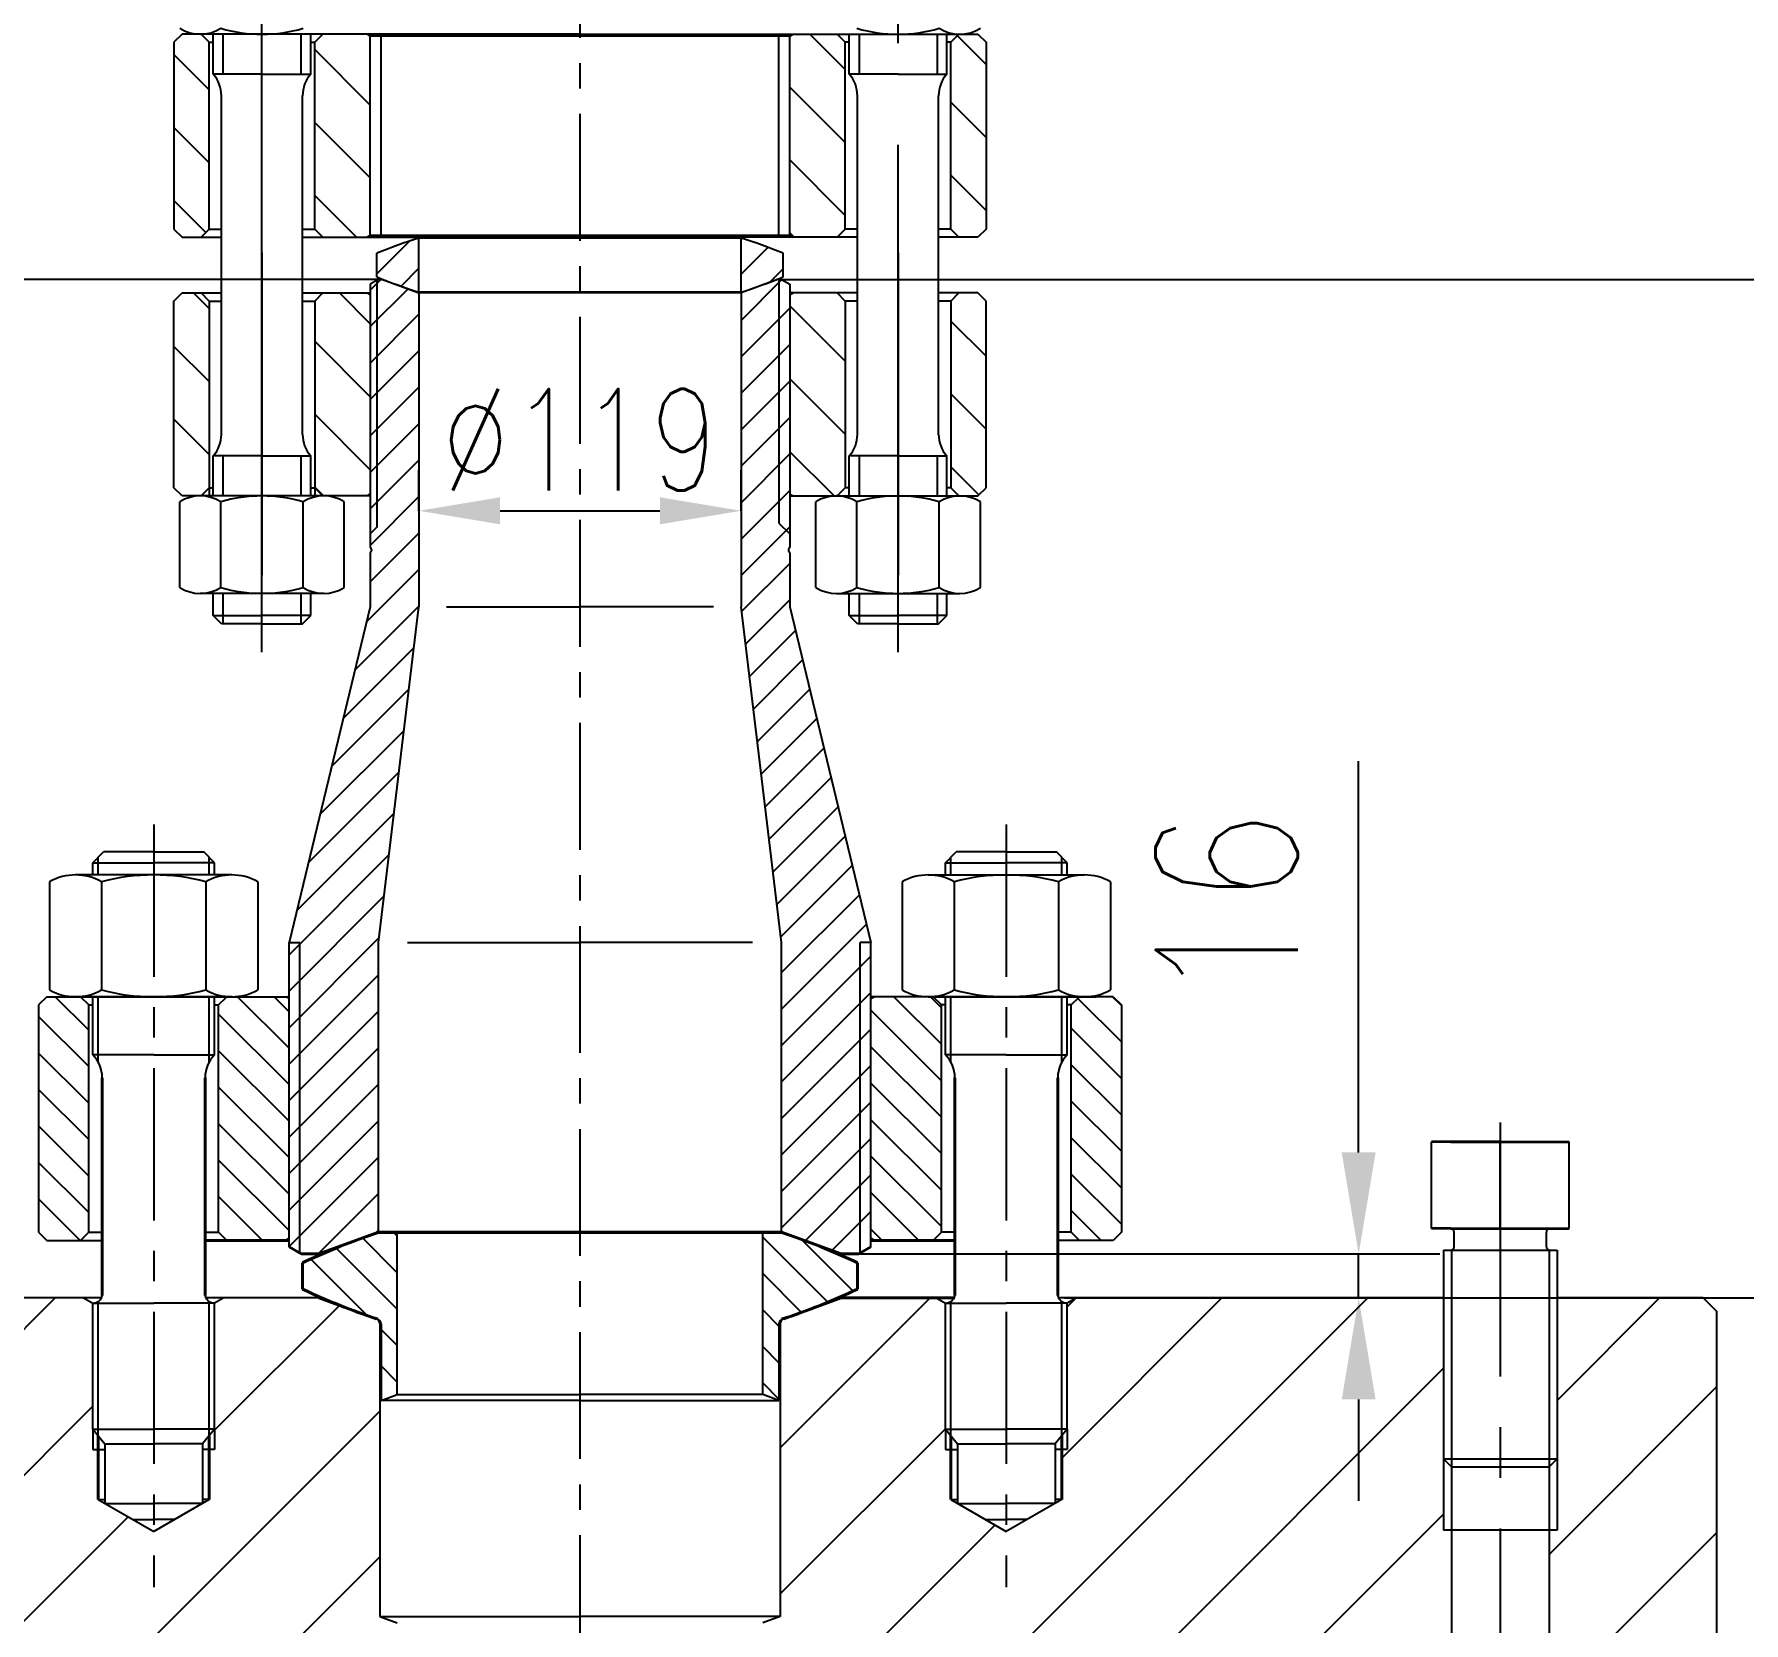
# Model space of a CAD drawing. Header units: inches. Extents: x -375 to 8535, y -150 to 12465.
# Drawn here: x 2639 to 3270, y 11094 to 11680 of the extents above; entities that cross this region are included whole.
import ezdxf

# ---------------------------------------------------------------- set-up
doc = ezdxf.new("R2010")
doc.units = ezdxf.units.IN
doc.header["$LTSCALE"] = 150
doc.linetypes.add('CENTER', pattern=[2, 1.25, -0.25, 0.25, -0.25])
doc.layers.add('01', color=7, linetype='Continuous', lineweight=40)
doc.layers.add('16', color=7, linetype='Continuous', lineweight=35)
for name, color, linetype in [('1', 7, 'Continuous'), ('1轮廓实线层', 7, 'Continuous'), ('2细线层', 4, 'Continuous'), ('3中心线层', 1, 'CENTER'), ('4', 1, 'CENTER'), ('5剖面线层', 2, 'Continuous'), ('7标注层', 4, 'Continuous')]:
    doc.layers.add(name, color=color, linetype=linetype)
doc.styles.add('TH_GBDIM', font='romans.shx', dxfattribs={"width": 0.8, "bigfont": 'gbcbig.shx'})
doc.dimstyles.new('TH_GBDIM', dxfattribs={"dimscale": 15, "dimtxt": 3.5, "dimasz": 2.5, "dimexe": 2, "dimexo": 0, "dimgap": 1.5, "dimtad": 1, "dimdec": 0, "dimdsep": 46, "dimtxsty": 'TH_GBDIM', "dimcen": 2.5, "dimclrd": 130, "dimclre": 130, "dimclrt": 3, "dimadec": 0, "dimazin": 0, "dimtfac": 0.714286, "dimtdec": 0, "dimtmove": 0, "dimatfit": 3, "dimfxl": 0, "dimtolj": 1, "dimtzin": 0, "dimlwd": -1, "dimlwe": -1, "dimarcsym": 0})
pattern_1 = [(135, (2e-13, 1216.096), (-13.470384, -13.470384), [])]

# ---------------------------------------------------------------- blocks, each defined once
blk = doc.blocks.new('*D44')
at = {"layer": '1轮廓实线层', "color": 130}
for p, q in [((2780.81, 11504.4), (2780.81, 11519.4)), ((2899.81, 11504.4), (2899.81, 11519.4)), ((2810.81, 11504.4), (2869.81, 11504.4))]:
    blk.add_line(p, q, dxfattribs=at)
for points in [[(2810.81, 11509.4), (2810.81, 11499.4), (2780.81, 11504.4)], [(2869.81, 11509.4), (2869.81, 11499.4), (2899.81, 11504.4)]]:
    blk.add_solid(points, dxfattribs=at)
at = {"layer": 'DEFPOINTS', "color": 0}
for p in [(2780.81, 11504.4), (2899.81, 11504.4), (2899.81, 11504.4)]:
    blk.add_point(p, dxfattribs=at)
at = {"layer": '1轮廓实线层', "color": 3, "insert": (2840.31, 11530.65), "char_height": 37.5, "attachment_point": 5, "style": 'TH_GBDIM'}
blk.add_mtext('\\A1;%%c119{}{}', dxfattribs=at)
blk = doc.blocks.new('*D60')
at = {"layer": '7标注层', "color": 130}
for p, q in [((2914.81, 11589.87), (3619.09, 11589.87)), ((3589.09, 11552.37), (3589.09, 11251.1)), ((3114.91, 11213.6), (3619.09, 11213.6))]:
    blk.add_line(p, q, dxfattribs=at)
for points in [[(3582.84, 11552.37), (3595.34, 11552.37), (3589.09, 11589.87)], [(3582.84, 11251.1), (3595.34, 11251.1), (3589.09, 11213.6)]]:
    blk.add_solid(points, dxfattribs=at)
at = {"layer": 'DEFPOINTS', "color": 0}
for p in [(2914.81, 11589.87), (3114.91, 11213.6), (3589.09, 11213.6)]:
    blk.add_point(p, dxfattribs=at)
at = {"layer": '7标注层', "color": 3, "insert": (3540.34, 11401.74), "char_height": 52.5, "attachment_point": 5, "rotation": 90, "style": 'TH_GBDIM'}
blk.add_mtext('\\A1;376{}{}', dxfattribs=at)
blk = doc.blocks.new('*D64')
at = {"layer": '7标注层', "color": 130}
for p, q in [((3255.31, 11213.6), (3634.08, 11213.6)), ((3589.08, 11138.6), (3589.08, 10932.2)), ((3255.31, 10857.2), (3634.08, 10857.2))]:
    blk.add_line(p, q, dxfattribs=at)
for points in [[(3576.58, 11138.6), (3601.58, 11138.6), (3589.08, 11213.6)], [(3576.58, 10932.2), (3601.58, 10932.2), (3589.08, 10857.2)]]:
    blk.add_solid(points, dxfattribs=at)
at = {"layer": 'DEFPOINTS', "color": 0}
for p in [(3255.31, 11213.6), (3255.31, 10857.2), (3589.08, 10857.2)]:
    blk.add_point(p, dxfattribs=at)
at = {"layer": '7标注层', "color": 3, "insert": (3529.08, 11045.98), "char_height": 75, "attachment_point": 5, "rotation": 90, "style": 'TH_GBDIM'}
blk.add_mtext('\\A1;356', dxfattribs=at)
blk = doc.blocks.new('*D78')
at = {"layer": '1轮廓实线层', "color": 130}
for p, q in [((3127.98, 11267.37), (3127.98, 11411.87)), ((2943.31, 11229.87), (3157.98, 11229.87)), ((3127.98, 11213.6), (3127.98, 11229.87)), ((3019.34, 11213.6), (3157.98, 11213.6)), ((3127.98, 11176.1), (3127.98, 11138.6))]:
    blk.add_line(p, q, dxfattribs=at)
for points in [[(3121.73, 11267.37), (3134.23, 11267.37), (3127.98, 11229.87)], [(3121.73, 11176.1), (3134.23, 11176.1), (3127.98, 11213.6)]]:
    blk.add_solid(points, dxfattribs=at)
at = {"layer": 'DEFPOINTS', "color": 0}
for p in [(2943.31, 11229.87), (3019.34, 11213.6), (3127.98, 11213.6)]:
    blk.add_point(p, dxfattribs=at)
at = {"layer": '1轮廓实线层', "color": 3, "insert": (3079.23, 11358.37), "char_height": 52.5, "attachment_point": 5, "rotation": 90, "style": 'TH_GBDIM'}
blk.add_mtext('\\A1;16{}{}', dxfattribs=at)
blk = doc.blocks.new('*D82')
at = {"layer": '7标注层', "color": 130}
for p, q in [((2766.67, 11589.87), (588.91, 11589.87)), ((633.91, 5347.94), (633.91, 11514.87)), ((776.18, 5272.94), (588.91, 5272.94))]:
    blk.add_line(p, q, dxfattribs=at)
for points in [[(621.41, 11514.87), (646.41, 11514.87), (633.91, 11589.87)], [(621.41, 5347.94), (646.41, 5347.94), (633.91, 5272.94)]]:
    blk.add_solid(points, dxfattribs=at)
at = {"layer": 'DEFPOINTS', "color": 0}
for p in [(633.91, 11589.87), (2766.67, 11589.87), (776.18, 5272.94)]:
    blk.add_point(p, dxfattribs=at)
at = {"layer": '7标注层', "color": 3, "insert": (573.91, 8429.59), "char_height": 75, "attachment_point": 5, "rotation": 90, "style": 'TH_GBDIM'}
blk.add_mtext('\\A1;~19590', dxfattribs=at)

msp = doc.modelspace()

# ---------------------------------------------------------------- hatches: boundary and pattern name
at = {"layer": '5剖面线层'}
h = msp.add_hatch(dxfattribs=at)
h.set_pattern_fill('ANSI31', color=256, scale=6, angle=90, style=0)
h.set_pattern_definition(pattern_1)
h.paths.add_polyline_path([(2690.31, 11608.45), (2693.31, 11605.45), (2700.31, 11605.45), (2703.31, 11608.45), (2703.31, 11677.45), (2700.31, 11680.45), (2700.02, 11680.45), (2693.31, 11680.45), (2690.31, 11677.45)])
h.paths.add_polyline_path([(2762.81, 11679.76), (2761.62, 11680.45), (2745.31, 11680.45), (2742.31, 11677.45), (2742.31, 11608.45), (2745.31, 11605.45), (2761.62, 11605.45), (2762.81, 11606.14)])
h.paths.add_polyline_path([(2938.31, 11677.45), (2935.31, 11680.45), (2935.02, 11680.45), (2919.01, 11680.45), (2917.81, 11679.76), (2917.81, 11606.14), (2919.01, 11605.45), (2935.31, 11605.45), (2938.31, 11608.45)])
h.paths.add_polyline_path([(2977.31, 11608.45), (2980.31, 11605.45), (2987.31, 11605.45), (2990.31, 11608.45), (2990.31, 11677.45), (2987.31, 11680.45), (2980.31, 11680.45), (2977.31, 11677.45)])
h = msp.add_hatch(dxfattribs=at)
h.set_pattern_fill('ANSI31', color=256, scale=3, angle=180, style=0)
h.set_pattern_definition([(225, (5080.653, 15698.886), (6.735192, -6.735192), [])])
h.paths.add_polyline_path([(2915.31, 11590.76), (2915.31, 11599.56, 0.020819), (2899.81, 11605.16), (2899.81, 11585.16, 0.010921), (2908, 11587.94), (2908.06, 11587.96, 0.009815)])
h.paths.add_polyline_path([(2765.31, 11599.56), (2765.31, 11590.76, 0.009815), (2772.56, 11587.96), (2772.62, 11587.94, 0.010921), (2780.81, 11585.16), (2780.81, 11605.16, 0.020819)])
h = msp.add_hatch(dxfattribs=at)
h.set_pattern_fill('ANSI31', color=256, scale=6, angle=90, style=0)
h.set_pattern_definition(pattern_1)
h.paths.add_polyline_path([(2990.31, 11581.87), (2987.31, 11584.87), (2980.31, 11584.87), (2977.31, 11581.87), (2977.31, 11512.87), (2980.31, 11509.87), (2980.61, 11509.87), (2987.31, 11509.87), (2990.31, 11512.87)])
h.paths.add_polyline_path([(2917.81, 11510.56), (2919.01, 11509.87), (2935.31, 11509.87), (2938.31, 11512.87), (2938.31, 11581.87), (2935.31, 11584.87), (2919.01, 11584.87), (2917.81, 11584.18)])
h.paths.add_polyline_path([(2742.31, 11512.87), (2745.31, 11509.87), (2745.61, 11509.87), (2761.62, 11509.87), (2762.81, 11510.56), (2762.81, 11584.18), (2761.62, 11584.87), (2745.31, 11584.87), (2742.31, 11581.87)])
h.paths.add_polyline_path([(2690.31, 11512.87), (2693.31, 11509.87), (2700.31, 11509.87), (2703.31, 11512.87), (2703.31, 11581.87), (2700.31, 11584.87), (2693.31, 11584.87), (2690.31, 11581.87)])
h = msp.add_hatch(dxfattribs=at)
h.set_pattern_fill('ANSI31', color=256, scale=3, style=0)
h.paths.add_polyline_path([(2732.81, 11344.87), (2736.81, 11344.87), (2736.81, 11230.16), (2737.31, 11229.87), (2743.81, 11229.87), (2758.14, 11235.09, -0.000188), (2758.31, 11235.15), (2765.81, 11237.88), (2765.81, 11344.8), (2780.81, 11468.87), (2780.81, 11584.96), (2772.62, 11587.94, -0.000081), (2772.56, 11587.96), (2767.31, 11589.87), (2765.81, 11589.87), (2765.31, 11589.58), (2765.31, 11498.37), (2762.81, 11495.87), (2762.81, 11490.87, -0.536675), (2762.81, 11488.87), (2762.81, 11468.87)])
h.paths.add_polyline_path([(2765.31, 11589.58), (2762.81, 11588.14), (2762.81, 11495.87), (2765.31, 11498.37)], flags=17)
h.paths.add_polyline_path([(2899.81, 11468.87), (2914.81, 11344.8), (2914.81, 11237.88), (2922.31, 11235.15, -0.000188), (2922.48, 11235.09), (2936.81, 11229.87), (2943.31, 11229.87), (2943.81, 11230.16), (2943.81, 11344.87), (2947.81, 11344.87), (2917.81, 11468.87), (2917.81, 11488.87, -0.536675), (2917.81, 11490.87), (2917.81, 11495.87), (2913.81, 11499.87), (2913.81, 11589.87), (2913.31, 11589.87), (2908.06, 11587.96, -0.000081), (2908, 11587.94), (2899.81, 11584.96)])
h.paths.add_polyline_path([(2913.81, 11499.87), (2917.81, 11495.87), (2917.81, 11588.14), (2914.81, 11589.87), (2913.81, 11589.87)], flags=17)
h.paths.add_polyline_path([(2947.81, 11344.87), (2943.81, 11344.87), (2943.81, 11230.16), (2947.81, 11232.47)])
h.paths.add_polyline_path([(2732.81, 11232.47), (2736.81, 11230.16), (2736.81, 11344.87), (2732.81, 11344.87)])
h = msp.add_hatch(dxfattribs=at)
h.set_pattern_fill('ANSI31', color=256, scale=3, angle=90, style=0)
h.set_pattern_definition([(135, (-1610.239, 11284.501), (-6.735192, -6.735192), [])])
h.paths.add_polyline_path([(2973.81, 11321.87), (2970.81, 11324.87), (2949.01, 11324.87), (2947.81, 11324.18), (2947.81, 11235.56), (2949.01, 11234.87), (2970.81, 11234.87), (2973.81, 11237.87)])
h.paths.add_polyline_path([(3021.81, 11237.87), (3024.81, 11234.87), (3037.31, 11234.87), (3040.31, 11237.87), (3040.31, 11321.87), (3037.31, 11324.87), (3024.81, 11324.87), (3021.81, 11321.87)])
h.paths.add_polyline_path([(2706.81, 11237.87), (2709.81, 11234.87), (2731.62, 11234.87), (2732.81, 11235.56), (2732.81, 11324.18), (2731.62, 11324.87), (2709.81, 11324.87), (2706.81, 11321.87)])
h.paths.add_polyline_path([(2658.81, 11321.87), (2655.81, 11324.87), (2649.56, 11324.87), (2643.31, 11324.87), (2640.31, 11321.87), (2640.31, 11237.87), (2643.31, 11234.87), (2655.81, 11234.87), (2658.81, 11237.87)])
h = msp.add_hatch(dxfattribs=at)
h.set_pattern_fill('ANSI31', color=256, scale=3, angle=90, style=0)
h.paths.add_polyline_path([(2772.81, 11237.74), (2765.81, 11237.74, 0.008265), (2758.31, 11235.15), (2758.14, 11235.09, 0.02296), (2737.81, 11226.6), (2737.81, 11216.87, 0.02296), (2758.14, 11208.39), (2758.31, 11208.32, 0.007853), (2765.44, 11205.86, -0.324057), (2766.81, 11203.96), (2766.81, 11175.74), (2772.81, 11177.92)])
h.paths.add_polyline_path([(2907.81, 11177.92), (2913.81, 11175.74), (2913.81, 11203.96, -0.324057), (2915.19, 11205.86, 0.007853), (2922.31, 11208.32), (2922.48, 11208.39, 0.02296), (2942.81, 11216.87), (2942.81, 11226.6, 0.02296), (2922.48, 11235.09), (2922.31, 11235.15, 0.008265), (2914.81, 11237.74), (2907.81, 11237.74)])
h = msp.add_hatch(dxfattribs=at)
h.set_pattern_fill('ANSI31', color=256, scale=12, style=0)
h.paths.add_polyline_path([(3260.31, 11208.6), (3255.31, 11213.6), (3201.31, 11213.6), (3201.31, 11154.23), (3201.31, 11127.77), (3198.31, 11127.77), (3198.31, 10857.2), (3255.31, 10857.2), (3260.31, 10862.2)])
h.paths.add_polyline_path([(3162.31, 11127.77), (3159.31, 11127.77), (3159.31, 11154.23), (3159.31, 11213.6), (3023.75, 11213.6), (3020.31, 11211.62), (3020.31, 11165.08), (3020.31, 11157.6), (3018.31, 11157.6), (3018.31, 11139.16), (2997.81, 11127.33), (2977.31, 11139.16), (2977.31, 11157.6), (2975.31, 11157.6), (2975.31, 11165.08), (2975.31, 11211.62), (2971.88, 11213.6), (2936.81, 11213.6), (2922.48, 11208.39, -0.000188), (2922.31, 11208.32), (2915.63, 11205.89, 0.315299), (2914.31, 11204.01), (2914.31, 11095.97), (2907.81, 11093.6), (2907.81, 11036.1), (2915.31, 11028.6), (2915.31, 10803.6), (2925.31, 10793.6), (3008.81, 10793.6), (3008.81, 10901.1, -0.414214), (3013.81, 10906.1), (3036.09, 10906.1, -0.414214), (3041.09, 10901.1), (3041.09, 10898.91, 0.131652), (3041.49, 10897.41), (3058.07, 10868.7, 0.267949), (3060.67, 10867.2), (3062.74, 10867.2), (3065.63, 10867.2), (3067.13, 10864.6), (3070.54, 10858.7, 0.267949), (3073.13, 10857.2), (3162.31, 10857.2)])
h.paths.add_polyline_path([(2765.31, 11028.6), (2772.81, 11036.1), (2772.81, 11093.6), (2766.31, 11095.97), (2766.31, 11204.01, 0.348493), (2764.77, 11205.96, -0.005049), (2764.81, 11205.96), (2758.31, 11208.32, -0.000188), (2758.14, 11208.39), (2743.81, 11213.6), (2708.75, 11213.6), (2705.31, 11211.62), (2705.31, 11165.08), (2705.31, 11157.6), (2703.31, 11157.6), (2703.31, 11139.16), (2682.81, 11127.33), (2662.31, 11139.16), (2662.31, 11157.6), (2660.31, 11157.6), (2660.31, 11165.08), (2660.31, 11211.62), (2656.88, 11213.6), (2484.3, 11213.6, 0.046615), (2485.81, 11211.97), (2485.81, 11141.97), (2485.81, 11137.6), (2483.65, 11137.6), (2483.65, 11117.6), (2457.81, 11102.69), (2431.98, 11117.6), (2431.98, 11137.6), (2429.81, 11137.6), (2429.81, 11141.97), (2429.81, 11211.97, 0.046615), (2431.33, 11213.6), (2410.31, 11213.6), (2380.31, 11202.68), (2380.31, 10803.6), (2390.31, 10793.6), (2755.31, 10793.6), (2765.31, 10803.6)])
h.paths.add_polyline_path([(2492.4, 10936.48), (2492.4, 11070.73), (2571.15, 11070.73), (2571.15, 10936.48)], flags=24)

# ---------------------------------------------------------------- linework, layer by layer
for p, q in [((2693.31, 11680.45), (2690.31, 11677.45)), ((2693.31, 11680.45), (2690.31, 11677.45)), ((2840.31, 11680.45), (2693.31, 11680.45)), ((2762.81, 11680.45), (2693.31, 11680.45)), ((2703.31, 11677.45), (2700.31, 11680.45)), ((2703.31, 11677.45), (2700.31, 11680.45)), ((2704.81, 11665.66), (2704.81, 11680.45)), ((2740.81, 11665.66), (2740.81, 11680.45)), ((2742.31, 11677.45), (2745.31, 11680.45)), ((2742.31, 11677.45), (2745.31, 11680.45)), ((2762.81, 11679.76), (2761.62, 11680.45)), ((2762.81, 11679.76), (2761.62, 11680.45)), ((2762.81, 11606.14), (2762.81, 11679.76)), ((2766.81, 11608.45), (2766.81, 11679.76)), ((2840.31, 11680.45), (2987.31, 11680.45)), ((2913.81, 11608.45), (2913.81, 11679.76)), ((2917.81, 11679.76), (2919.01, 11680.45)), ((2917.81, 11606.14), (2917.81, 11679.76)), ((2938.31, 11677.45), (2935.31, 11680.45)), ((2939.81, 11665.66), (2939.81, 11680.45)), ((2975.81, 11665.66), (2975.81, 11680.45)), ((2977.31, 11677.45), (2980.31, 11680.45)), ((2987.31, 11680.45), (2990.31, 11677.45)), ((2690.31, 11677.45), (2690.31, 11608.45)), ((2690.31, 11677.45), (2690.31, 11608.45)), ((2703.31, 11608.45), (2703.31, 11677.45)), ((2703.31, 11677.45), (2704.81, 11677.45)), ((2703.31, 11608.45), (2703.31, 11677.45)), ((2703.31, 11677.45), (2704.81, 11677.45)), ((2740.81, 11677.45), (2742.31, 11677.45)), ((2740.81, 11677.45), (2742.31, 11677.45)), ((2742.31, 11608.45), (2742.31, 11677.45)), ((2742.31, 11608.45), (2742.31, 11677.45)), ((2938.31, 11608.45), (2938.31, 11677.45)), ((2939.81, 11677.45), (2938.31, 11677.45)), ((2977.31, 11677.45), (2975.81, 11677.45)), ((2977.31, 11608.45), (2977.31, 11677.45)), ((2990.31, 11677.45), (2990.31, 11608.45)), ((2722.81, 11665.66), (2704.81, 11665.66)), ((2722.81, 11665.66), (2740.81, 11665.66)), ((2957.81, 11665.66), (2939.81, 11665.66)), ((2957.81, 11665.66), (2975.81, 11665.66)), ((2707.81, 11532.6), (2707.81, 11657.72)), ((2737.81, 11532.6), (2737.81, 11657.72)), ((2942.81, 11532.6), (2942.81, 11657.72)), ((2972.81, 11532.6), (2972.81, 11657.72)), ((2690.31, 11608.45), (2693.31, 11605.45)), ((2690.31, 11608.45), (2693.31, 11605.45)), ((2693.31, 11605.45), (2707.81, 11605.45)), ((2693.31, 11605.45), (2707.81, 11605.45)), ((2703.31, 11608.45), (2700.31, 11605.45)), ((2703.31, 11608.45), (2700.31, 11605.45)), ((2703.31, 11608.45), (2707.81, 11608.45)), ((2703.31, 11608.45), (2707.81, 11608.45)), ((2737.81, 11608.45), (2742.31, 11608.45)), ((2737.81, 11608.45), (2742.31, 11608.45)), ((2737.81, 11605.45), (2840.31, 11605.45)), ((2737.81, 11605.45), (2762.81, 11605.45)), ((2742.31, 11608.45), (2745.31, 11605.45)), ((2742.31, 11608.45), (2745.31, 11605.45)), ((2762.81, 11606.14), (2761.62, 11605.45)), ((2762.81, 11606.14), (2761.62, 11605.45)), ((2899.81, 11605.16), (2780.81, 11605.16)), ((2780.81, 11585.16), (2780.81, 11605.16)), ((2942.81, 11605.45), (2840.31, 11605.45)), ((2899.81, 11585.16), (2899.81, 11605.16)), ((2917.81, 11606.14), (2919.01, 11605.45)), ((2938.31, 11608.45), (2935.31, 11605.45)), ((2942.81, 11608.45), (2938.31, 11608.45)), ((2977.31, 11608.45), (2972.81, 11608.45)), ((2987.31, 11605.45), (2972.81, 11605.45)), ((2977.31, 11608.45), (2980.31, 11605.45)), ((2990.31, 11608.45), (2987.31, 11605.45)), ((2765.31, 11590.76), (2765.31, 11599.56)), ((2915.31, 11590.76), (2915.31, 11599.56)), ((2690.31, 11581.87), (2693.31, 11584.87)), ((2690.31, 11581.87), (2693.31, 11584.87)), ((2693.31, 11584.87), (2707.81, 11584.87)), ((2693.31, 11584.87), (2707.81, 11584.87)), ((2703.31, 11581.87), (2700.31, 11584.87)), ((2703.31, 11581.87), (2700.31, 11584.87)), ((2737.81, 11584.87), (2762.81, 11584.87)), ((2737.81, 11584.87), (2762.81, 11584.87)), ((2742.31, 11581.87), (2745.31, 11584.87)), ((2742.31, 11581.87), (2745.31, 11584.87)), ((2762.81, 11584.18), (2761.62, 11584.87)), ((2762.81, 11584.18), (2761.62, 11584.87)), ((2765.81, 11589.87), (2762.81, 11588.14)), ((2762.81, 11588.14), (2762.81, 11490.87)), ((2765.81, 11589.87), (2767.53, 11589.87)), ((2767.31, 11589.87), (2780.81, 11584.96)), ((2780.81, 11585.16), (2899.81, 11585.16)), ((2899.81, 11585.16), (2780.81, 11585.16)), ((2780.81, 11584.96), (2780.81, 11468.87)), ((2899.81, 11584.96), (2780.81, 11584.96)), ((2913.31, 11589.87), (2899.81, 11584.96)), ((2899.81, 11584.96), (2899.81, 11468.87)), ((2914.81, 11589.87), (2913.1, 11589.87)), ((2914.81, 11589.87), (2917.81, 11588.14)), ((2917.81, 11588.14), (2917.81, 11490.87)), ((2917.81, 11584.18), (2919.01, 11584.87)), ((2942.81, 11584.87), (2917.81, 11584.87)), ((2938.31, 11581.87), (2935.31, 11584.87)), ((2987.31, 11584.87), (2972.81, 11584.87)), ((2977.31, 11581.87), (2980.31, 11584.87)), ((2990.31, 11581.87), (2987.31, 11584.87)), ((2690.31, 11512.87), (2690.31, 11581.87)), ((2690.31, 11512.87), (2690.31, 11581.87)), ((2703.31, 11581.87), (2703.31, 11509.87)), ((2703.31, 11581.87), (2707.81, 11581.87)), ((2703.31, 11581.87), (2703.31, 11509.87)), ((2703.31, 11581.87), (2707.81, 11581.87)), ((2737.81, 11581.87), (2742.31, 11581.87)), ((2737.81, 11581.87), (2742.31, 11581.87)), ((2742.31, 11581.87), (2742.31, 11509.87)), ((2742.31, 11581.87), (2742.31, 11509.87)), ((2913.81, 11581.87), (2913.81, 11509.87)), ((2938.31, 11581.87), (2938.31, 11512.87)), ((2942.81, 11581.87), (2938.31, 11581.87)), ((2977.31, 11581.87), (2972.81, 11581.87)), ((2977.31, 11581.87), (2977.31, 11512.87)), ((2990.31, 11512.87), (2990.31, 11581.87)), ((2722.81, 11524.66), (2704.81, 11524.66)), ((2704.81, 11509.87), (2704.81, 11524.66)), ((2722.81, 11524.66), (2740.81, 11524.66)), ((2740.81, 11509.87), (2740.81, 11524.66)), ((2957.81, 11524.66), (2939.81, 11524.66)), ((2939.81, 11509.87), (2939.81, 11524.66)), ((2957.81, 11524.66), (2975.81, 11524.66)), ((2975.81, 11509.87), (2975.81, 11524.66)), ((2693.31, 11509.87), (2690.31, 11512.87)), ((2693.31, 11509.87), (2690.31, 11512.87)), ((2762.81, 11509.87), (2693.31, 11509.87)), ((2762.81, 11509.87), (2693.31, 11509.87)), ((2703.31, 11512.87), (2700.31, 11509.87)), ((2703.31, 11512.87), (2700.31, 11509.87)), ((2703.31, 11512.87), (2704.81, 11512.87)), ((2703.31, 11512.87), (2704.81, 11512.87)), ((2740.81, 11512.87), (2742.31, 11512.87)), ((2740.81, 11512.87), (2742.31, 11512.87)), ((2742.31, 11512.87), (2745.31, 11509.87)), ((2742.31, 11512.87), (2745.31, 11509.87)), ((2762.81, 11510.56), (2761.62, 11509.87)), ((2762.81, 11510.56), (2761.62, 11509.87)), ((2917.81, 11510.56), (2919.01, 11509.87)), ((2917.81, 11509.87), (2987.31, 11509.87)), ((2938.31, 11512.87), (2935.31, 11509.87)), ((2939.81, 11512.87), (2938.31, 11512.87)), ((2977.31, 11512.87), (2975.81, 11512.87)), ((2977.31, 11512.87), (2980.31, 11509.87)), ((2987.31, 11509.87), (2990.31, 11512.87)), ((2704.81, 11465.66), (2704.81, 11473.87)), ((2740.81, 11465.66), (2740.81, 11473.87)), ((2939.81, 11465.66), (2939.81, 11473.87)), ((2975.81, 11465.66), (2975.81, 11473.87)), ((2707.81, 11462.66), (2704.81, 11465.66)), ((2704.81, 11465.66), (2722.81, 11465.66)), ((2740.81, 11465.66), (2722.81, 11465.66)), ((2737.81, 11462.66), (2740.81, 11465.66)), ((2939.81, 11465.66), (2957.81, 11465.66)), ((2942.81, 11462.66), (2939.81, 11465.66)), ((2975.81, 11465.66), (2957.81, 11465.66)), ((2972.81, 11462.66), (2975.81, 11465.66)), ((2722.81, 11462.66), (2707.81, 11462.66)), ((2722.81, 11462.66), (2737.81, 11462.66)), ((2957.81, 11462.66), (2942.81, 11462.66)), ((2957.81, 11462.66), (2972.81, 11462.66)), ((2732.81, 11324.18), (2731.62, 11324.87)), ((3255.31, 11213.6), (3260.31, 11208.6)), ((3260.31, 10862.2), (3260.31, 11208.6))]:
    msp.add_line(p, q)
at = {"linetype": 'ByBlock'}
for p, q in [((2663.49, 11213.6), (2523.31, 11213.6)), ((2745.04, 11213.6), (2702.14, 11213.6)), ((3159.31, 11213.6), (3017.14, 11213.6)), ((3255.31, 11213.6), (3201.31, 11213.6)), ((2766.31, 11095.97), (2772.81, 11093.6)), ((2914.31, 11095.97), (2907.81, 11093.6))]:
    msp.add_line(p, q, dxfattribs=at)
for centre, radius, start, end in [((2695.81, 11657.72), 12, 0, 41.40962), ((2749.81, 11657.72), 12, 138.59038, 180), ((2930.81, 11657.72), 12, 0, 41.40962), ((2984.81, 11657.72), 12, 138.59038, 180), ((2840.31, 11416.31), 198, 107.48794, 112.25862), ((2840.31, 11416.31), 198, 67.74138, 72.51206), ((2840.31, 11774.01), 198, 247.74138, 252.51206), ((2840.31, 11774.01), 198, 247.74138, 252.51206), ((2840.31, 11774.01), 198, 287.48794, 292.25862), ((2840.31, 11774.01), 198, 287.48794, 292.25862), ((2695.81, 11532.6), 12, 318.59038, 0), ((2749.81, 11532.6), 12, 180, 221.40962), ((2930.81, 11532.6), 12, 318.59038, 0), ((2984.81, 11532.6), 12, 180, 221.40962), ((2762.15, 11489.87), 1.2, 303.55731, 56.44269), ((2918.48, 11489.87), 1.2, 123.55731, 236.44269), ((2840.31, 11009.59), 240, 108.08434, 115.2826)]:
    msp.add_arc(centre, radius, start, end)
at = {"layer": '01', "color": 0}
for p, q in [((2663.81, 11214.46), (2663.81, 11294.92)), ((2701.81, 11214.46), (2701.81, 11294.92)), ((2978.81, 11214.46), (2978.81, 11294.92)), ((3016.81, 11214.46), (3016.81, 11294.92)), ((2743.81, 11229.87), (2765.81, 11237.88)), ((2765.81, 11237.88), (2914.81, 11237.88)), ((2765.81, 11237.74), (2914.81, 11237.74)), ((2765.81, 11237.74), (2914.81, 11237.74)), ((2936.81, 11229.87), (2914.81, 11237.88)), ((2701.81, 11234.87), (2732.81, 11234.87)), ((2732.81, 11235.56), (2731.62, 11234.87)), ((2737.31, 11229.87), (2732.81, 11232.47)), ((2943.31, 11229.87), (2947.81, 11232.47)), ((2947.81, 11235.56), (2949.01, 11234.87)), ((2978.81, 11234.87), (2947.81, 11234.87)), ((2737.31, 11229.87), (2745.04, 11229.87)), ((2737.81, 11216.87), (2737.81, 11226.6)), ((2943.31, 11229.87), (2935.59, 11229.87)), ((2942.81, 11216.87), (2942.81, 11226.6)), ((2743.81, 11213.6), (2765, 11205.89)), ((2936.81, 11213.6), (2915.63, 11205.89)), ((2978.81, 11213.6), (2935.59, 11213.6)), ((2662.31, 11139.16), (2662.31, 11162.7)), ((2703.31, 11139.16), (2703.31, 11162.7)), ((2977.31, 11139.16), (2977.31, 11162.7)), ((3018.31, 11139.16), (3018.31, 11162.7))]:
    msp.add_line(p, q, dxfattribs=at)
for centre, start, end in [((2840.31, 11009.59), 108.08434, 115.2826), ((2840.31, 11009.59), 64.7174, 71.91566), ((2840.31, 11433.88), 244.7174, 251.8212), ((2840.31, 11433.88), 288.08434, 295.2826)]:
    msp.add_arc(centre, 240, start, end, dxfattribs=at)
at = {"layer": '1'}
for p, q in [((3154.86, 11239.23), (3154.86, 11271.23)), ((3180.31, 11239.23), (3180.31, 11271.23)), ((3205.77, 11239.23), (3205.77, 11271.23)), ((3163.3, 11232.5), (3163.3, 11237.95)), ((3197.33, 11232.5), (3197.33, 11237.95))]:
    msp.add_line(p, q, dxfattribs=at)
for centre, start, end in [((3162.02, 11237.95), 0, 90), ((3198.61, 11237.95), 90, 180), ((3162.02, 11232.5), 270, 360), ((3198.61, 11232.5), 180, 270)]:
    msp.add_arc(centre, 1.28, start, end, dxfattribs=at)
at = {"layer": '16'}
for p, q in [((3180.31, 11271.23), (3154.86, 11271.23)), ((3162.02, 11271.23), (3205.77, 11271.23)), ((3162.02, 11239.23), (3154.86, 11239.23)), ((3162.02, 11239.23), (3205.77, 11239.23))]:
    msp.add_line(p, q, dxfattribs=at)
at = {"layer": '1轮廓实线层'}
for p, q in [((2745.61, 11680.45), (2700.02, 11680.45)), ((2917.81, 11679.76), (2762.81, 11679.76)), ((2935.02, 11680.45), (2980.61, 11680.45)), ((2917.81, 11606.14), (2762.81, 11606.14)), ((2745.61, 11509.87), (2700.02, 11509.87)), ((2935.02, 11509.87), (2980.61, 11509.87)), ((2692.42, 11476.04), (2692.42, 11507.7)), ((2707.62, 11476.04), (2707.62, 11507.7)), ((2738.01, 11476.04), (2738.01, 11507.7)), ((2753.21, 11476.04), (2753.21, 11507.7)), ((2927.42, 11476.04), (2927.42, 11507.7)), ((2942.62, 11476.04), (2942.62, 11507.7)), ((2973.01, 11476.04), (2973.01, 11507.7)), ((2988.21, 11476.04), (2988.21, 11507.7)), ((2762.81, 11488.87), (2762.81, 11468.87)), ((2917.81, 11488.87), (2917.81, 11468.87)), ((2745.61, 11473.87), (2700.02, 11473.87)), ((2935.02, 11473.87), (2980.61, 11473.87)), ((2762.81, 11468.87), (2732.81, 11344.87)), ((2765.82, 11344.87), (2780.81, 11468.87)), ((2791.03, 11468.87), (2840.31, 11468.87)), ((2889.6, 11468.87), (2840.31, 11468.87)), ((2914.81, 11344.87), (2899.81, 11468.87)), ((2917.81, 11468.87), (2947.81, 11344.87)), ((2660.31, 11374.39), (2664.31, 11378.39)), ((2682.81, 11378.39), (2664.31, 11378.39)), ((2682.81, 11378.39), (2701.31, 11378.39)), ((2705.31, 11374.39), (2701.31, 11378.39)), ((2975.31, 11374.39), (2979.31, 11378.39)), ((2997.81, 11378.39), (2979.31, 11378.39)), ((2997.81, 11378.39), (3016.31, 11378.39)), ((3020.31, 11374.39), (3016.31, 11378.39)), ((2711.67, 11369.87), (2653.96, 11369.87)), ((2660.31, 11374.39), (2682.81, 11374.39)), ((2660.31, 11369.87), (2660.31, 11374.39)), ((2705.31, 11374.39), (2682.81, 11374.39)), ((2705.31, 11369.87), (2705.31, 11374.39)), ((2968.96, 11369.87), (3026.67, 11369.87)), ((2975.31, 11369.87), (2975.31, 11374.39)), ((2975.31, 11374.39), (2997.81, 11374.39)), ((3020.31, 11374.39), (2997.81, 11374.39)), ((3020.31, 11369.87), (3020.31, 11374.39)), ((2644.34, 11367.35), (2644.34, 11327.39)), ((2663.58, 11367.35), (2663.58, 11327.39)), ((2702.05, 11367.35), (2702.05, 11327.39)), ((2721.29, 11367.35), (2721.29, 11327.39)), ((2959.34, 11367.35), (2959.34, 11327.39)), ((2978.58, 11367.35), (2978.58, 11327.39)), ((3017.05, 11367.35), (3017.05, 11327.39)), ((3036.29, 11367.35), (3036.29, 11327.39)), ((2732.81, 11232.47), (2732.81, 11344.87)), ((2765.81, 11237.88), (2765.81, 11344.87)), ((2776.63, 11344.87), (2840.31, 11344.87)), ((2904, 11344.87), (2840.31, 11344.87)), ((2914.81, 11237.88), (2914.81, 11344.87)), ((2947.81, 11232.47), (2947.81, 11344.87)), ((2643.31, 11324.87), (2640.31, 11321.87)), ((2643.31, 11324.87), (2732.81, 11324.87)), ((2711.67, 11324.87), (2649.56, 11324.87)), ((2658.81, 11321.87), (2655.81, 11324.87)), ((2660.31, 11303.39), (2660.31, 11324.87)), ((2705.31, 11303.39), (2705.31, 11324.87)), ((2706.81, 11321.87), (2709.81, 11324.87)), ((3037.31, 11324.87), (2947.81, 11324.87)), ((2947.81, 11324.18), (2949.01, 11324.87)), ((2968.96, 11324.87), (3031.06, 11324.87)), ((2973.81, 11321.87), (2970.81, 11324.87)), ((2975.31, 11303.39), (2975.31, 11324.87)), ((3020.31, 11303.39), (3020.31, 11324.87)), ((3021.81, 11321.87), (3024.81, 11324.87)), ((3037.31, 11324.87), (3040.31, 11321.87)), ((2640.31, 11321.87), (2640.31, 11237.87)), ((2658.81, 11321.87), (2660.31, 11321.87)), ((2658.81, 11237.87), (2658.81, 11321.87)), ((2705.31, 11321.87), (2706.81, 11321.87)), ((2706.81, 11237.87), (2706.81, 11321.87)), ((2973.81, 11237.87), (2973.81, 11321.87)), ((2975.31, 11321.87), (2973.81, 11321.87)), ((3021.81, 11321.87), (3020.31, 11321.87)), ((3021.81, 11237.87), (3021.81, 11321.87)), ((3040.31, 11321.87), (3040.31, 11237.87)), ((2682.81, 11303.39), (2660.31, 11303.39)), ((2682.81, 11303.39), (2705.31, 11303.39)), ((2997.81, 11303.39), (2975.31, 11303.39)), ((2997.81, 11303.39), (3020.31, 11303.39)), ((2640.31, 11237.87), (2643.31, 11234.87)), ((2658.81, 11237.87), (2655.81, 11234.87)), ((2658.81, 11237.87), (2663.81, 11237.87)), ((2701.81, 11237.87), (2706.81, 11237.87)), ((2706.81, 11237.87), (2709.81, 11234.87)), ((2772.81, 11177.92), (2772.81, 11237.74)), ((2907.81, 11177.92), (2907.81, 11237.74)), ((2973.81, 11237.87), (2970.81, 11234.87)), ((2978.81, 11237.87), (2973.81, 11237.87)), ((3021.81, 11237.87), (3016.81, 11237.87)), ((3021.81, 11237.87), (3024.81, 11234.87)), ((3040.31, 11237.87), (3037.31, 11234.87)), ((2643.31, 11234.87), (2663.81, 11234.87)), ((3037.31, 11234.87), (3016.81, 11234.87)), ((3159.31, 11231.23), (3201.31, 11231.23)), ((3159.31, 11231.23), (3159.31, 11154.23)), ((3201.31, 11231.23), (3201.31, 11154.23)), ((2656.88, 11213.6), (2660.31, 11211.62)), ((2660.31, 11211.72), (2682.81, 11211.72)), ((2660.31, 11165.08), (2660.31, 11211.72)), ((2705.31, 11211.72), (2682.81, 11211.72)), ((2708.75, 11213.6), (2705.31, 11211.62)), ((2705.31, 11165.08), (2705.31, 11211.72)), ((2971.88, 11213.6), (2975.31, 11211.62)), ((2975.31, 11211.72), (2997.81, 11211.72)), ((2975.31, 11165.08), (2975.31, 11211.72)), ((3020.31, 11211.72), (2997.81, 11211.72)), ((3023.75, 11213.6), (3020.31, 11211.62)), ((3020.31, 11165.08), (3020.31, 11211.72)), ((2766.31, 11204.01), (2766.31, 11095.97)), ((2766.81, 11203.96), (2766.81, 11175.74)), ((2913.81, 11203.96), (2913.81, 11175.74)), ((2914.31, 11204.01), (2914.31, 11095.97)), ((2766.81, 11175.74), (2772.81, 11177.92)), ((2840.31, 11175.74), (2766.81, 11175.74)), ((2772.81, 11177.92), (2840.31, 11177.92)), ((2907.81, 11177.92), (2840.31, 11177.92)), ((2840.31, 11175.74), (2913.81, 11175.74)), ((2913.81, 11175.74), (2907.81, 11177.92)), ((2660.31, 11165.08), (2664.81, 11159.72)), ((2660.31, 11165.08), (2682.81, 11165.08)), ((2705.31, 11165.08), (2682.81, 11165.08)), ((2705.31, 11165.08), (2700.81, 11159.72)), ((2975.31, 11165.08), (2979.81, 11159.72)), ((2975.31, 11165.08), (2997.81, 11165.08)), ((3020.31, 11165.08), (2997.81, 11165.08)), ((3020.31, 11165.08), (3015.81, 11159.72)), ((2660.31, 11157.6), (2664.81, 11157.6)), ((2664.81, 11159.72), (2664.81, 11137.72)), ((2664.81, 11159.72), (2682.81, 11159.72)), ((2700.81, 11159.72), (2682.81, 11159.72)), ((2700.81, 11159.72), (2700.81, 11137.72)), ((2705.31, 11157.6), (2700.81, 11157.6)), ((2975.31, 11157.6), (2979.81, 11157.6)), ((2979.81, 11159.72), (2979.81, 11137.72)), ((2979.81, 11159.72), (2997.81, 11159.72)), ((3015.81, 11159.72), (2997.81, 11159.72)), ((3015.81, 11159.72), (3015.81, 11137.72)), ((3020.31, 11157.6), (3015.81, 11157.6)), ((3159.31, 11154.23), (3201.31, 11154.23)), ((3159.31, 11154.23), (3162.31, 11151.23)), ((3198.31, 11151.23), (3201.31, 11154.23)), ((3162.31, 11152.28), (3162.31, 10846)), ((3162.31, 11151.23), (3198.31, 11151.23)), ((3198.31, 11152.28), (3198.31, 10846)), ((2662.31, 11139.16), (2664.81, 11139.16)), ((2662.31, 11139.16), (2682.81, 11127.33)), ((2664.81, 11137.72), (2682.81, 11137.72)), ((2703.31, 11139.16), (2682.81, 11127.33)), ((2700.81, 11137.72), (2682.81, 11137.72)), ((2703.31, 11139.16), (2700.81, 11139.16)), ((2977.31, 11139.16), (2979.81, 11139.16)), ((2977.31, 11139.16), (2997.81, 11127.33)), ((2979.81, 11137.72), (2997.81, 11137.72)), ((3018.31, 11139.16), (2997.81, 11127.33)), ((3015.81, 11137.72), (2997.81, 11137.72)), ((3018.31, 11139.16), (3015.81, 11139.16)), ((2675.21, 11131.72), (2682.81, 11131.72)), ((2690.42, 11131.72), (2682.81, 11131.72)), ((2990.21, 11131.72), (2997.81, 11131.72)), ((3005.42, 11131.72), (2997.81, 11131.72)), ((2766.31, 11095.97), (2840.31, 11095.97)), ((2914.31, 11095.97), (2840.31, 11095.97))]:
    msp.add_line(p, q, dxfattribs=at)
at = {"layer": '1轮廓实线层', "ltscale": 0.25}
msp.add_line((3201.31, 11127.77), (3159.31, 11127.77), dxfattribs=at)
at = {"layer": '1轮廓实线层'}
for centre, radius, start, end in [((2700.02, 11694.84), 14.39, 238.12415, 301.87585), ((2722.81, 11734.75), 54.3, 253.74771, 286.25229), ((2957.81, 11734.75), 54.3, 253.74771, 286.25229), ((2980.61, 11694.84), 14.39, 238.12415, 301.87585), ((2700.02, 11495.48), 14.39, 58.12415, 121.87585), ((2722.81, 11455.57), 54.3, 73.74771, 106.25229), ((2745.61, 11495.48), 14.39, 58.12415, 121.87585), ((2935.02, 11495.48), 14.39, 58.12415, 121.87585), ((2957.81, 11455.57), 54.3, 73.74771, 106.25229), ((2980.61, 11495.48), 14.39, 58.12415, 121.87585), ((2700.02, 11488.26), 14.39, 238.12415, 301.87585), ((2722.81, 11528.18), 54.3, 253.74771, 286.25229), ((2745.61, 11488.26), 14.39, 238.12415, 301.87585), ((2935.02, 11488.26), 14.39, 238.12415, 301.87585), ((2957.81, 11528.18), 54.3, 253.74771, 286.25229), ((2980.61, 11488.26), 14.39, 238.12415, 301.87585), ((2653.96, 11350.26), 19.62, 60.63826, 119.36174), ((2682.81, 11295.18), 74.69, 90, 104.92584), ((2682.81, 11295.18), 74.69, 75.07416, 90), ((2711.67, 11350.26), 19.62, 60.63826, 119.36174), ((2968.96, 11350.26), 19.62, 60.63826, 119.36174), ((2997.81, 11295.18), 74.69, 90, 104.92584), ((2997.81, 11295.18), 74.69, 75.07416, 90), ((3026.67, 11350.26), 19.62, 60.63826, 119.36174), ((2653.96, 11344.49), 19.62, 240.63826, 299.36174), ((2682.81, 11399.56), 74.69, 255.07416, 270), ((2682.81, 11399.56), 74.69, 270, 284.92584), ((2711.67, 11344.49), 19.62, 240.63826, 299.36174), ((2968.96, 11344.49), 19.62, 240.63826, 299.36174), ((2997.81, 11399.56), 74.69, 255.07416, 270), ((2997.81, 11399.56), 74.69, 270, 284.92584), ((3026.67, 11344.49), 19.62, 240.63826, 299.36174), ((2651.81, 11294.92), 12, 0, 44.90053), ((2713.81, 11294.92), 12, 135.09947, 180), ((2966.81, 11294.92), 12, 0, 44.90053), ((3028.81, 11294.92), 12, 135.09947, 180), ((2840.31, 11009.59), 240, 64.7174, 71.91566), ((2660.35, 11215.27), 3.56, 269.36339, 346.73436), ((2705.27, 11215.27), 3.56, 193.26564, 270.63661), ((2975.35, 11215.27), 3.56, 269.36339, 346.73436), ((3020.27, 11215.27), 3.56, 193.26564, 270.63661), ((2764.31, 11204.01), 2, 0, 70), ((2764.81, 11203.96), 2, 0, 71.8212), ((2915.81, 11203.96), 2, 108.1788, 180), ((2916.31, 11204.01), 2, 110, 180)]:
    msp.add_arc(centre, radius, start, end, dxfattribs=at)
at = {"layer": '2细线层'}
for p, q in [((2708.41, 11680.45), (2708.41, 11665.66)), ((2737.21, 11680.45), (2737.21, 11665.66)), ((2762.81, 11606.14), (2762.81, 11679.76)), ((2762.81, 11606.14), (2762.81, 11679.76)), ((2766.81, 11606.14), (2766.81, 11679.76)), ((2913.81, 11606.14), (2913.81, 11679.76)), ((2917.81, 11606.14), (2917.81, 11679.76)), ((2943.41, 11680.45), (2943.41, 11665.66)), ((2972.21, 11680.45), (2972.21, 11665.66)), ((2765.31, 11589.58), (2765.31, 11498.37)), ((2913.81, 11589.87), (2913.81, 11499.87)), ((2917.81, 11584.18), (2917.81, 11507.56)), ((2708.41, 11524.66), (2708.41, 11509.87)), ((2737.21, 11524.66), (2737.21, 11509.87)), ((2943.41, 11524.66), (2943.41, 11509.87)), ((2972.21, 11524.66), (2972.21, 11509.87)), ((2765.31, 11498.37), (2762.81, 11495.87)), ((2913.81, 11499.87), (2917.81, 11495.87)), ((2708.41, 11473.87), (2708.41, 11462.66)), ((2737.21, 11473.87), (2737.21, 11462.66)), ((2943.41, 11473.87), (2943.41, 11462.66)), ((2972.21, 11473.87), (2972.21, 11462.66)), ((2662.31, 11369.87), (2662.31, 11376.39)), ((2703.31, 11369.87), (2703.31, 11376.39)), ((2977.31, 11369.87), (2977.31, 11376.39)), ((3018.31, 11369.87), (3018.31, 11376.39)), ((2732.81, 11344.87), (2736.81, 11344.87)), ((2736.81, 11230.16), (2736.81, 11344.87)), ((2943.81, 11230.16), (2943.81, 11344.87)), ((2947.81, 11344.87), (2943.81, 11344.87)), ((2662.31, 11300.73), (2662.31, 11324.87)), ((2703.31, 11300.73), (2703.31, 11324.87)), ((2977.31, 11300.73), (2977.31, 11324.87)), ((3018.31, 11300.73), (3018.31, 11324.87)), ((3162.31, 11231.23), (3162.31, 11151.23)), ((3198.31, 11231.23), (3198.31, 11151.23)), ((2662.31, 11162.7), (2662.31, 11212.31)), ((2703.31, 11162.7), (2703.31, 11212.31)), ((2977.31, 11162.7), (2977.31, 11212.31)), ((3018.31, 11162.7), (3018.31, 11212.31)), ((2660.31, 11165.08), (2660.31, 11157.6)), ((2705.31, 11165.08), (2705.31, 11157.6)), ((2975.31, 11165.08), (2975.31, 11157.6)), ((3020.31, 11165.08), (3020.31, 11157.6)), ((3159.31, 11154.23), (3159.31, 11127.77)), ((3201.31, 11154.23), (3201.31, 11127.77))]:
    msp.add_line(p, q, dxfattribs=at)
at = {"layer": '3中心线层'}
for p, q in [((2722.81, 11452.13), (2722.81, 11743.56)), ((2957.81, 11452.13), (2957.81, 11743.56)), ((2722.81, 11590.65), (2722.81, 11709.67)), ((2722.81, 11599.68), (2722.81, 11480.66)), ((2957.81, 11599.68), (2957.81, 11480.66))]:
    msp.add_line(p, q, dxfattribs=at)
at = {"layer": '3中心线层', "ltscale": 0.25}
msp.add_line((2840.31, 10779.13), (2840.31, 11714.61), dxfattribs=at)
at = {"layer": '3中心线层', "ltscale": 0.3}
for p, q in [((2682.81, 11388.52), (2682.81, 11106.74)), ((2997.81, 11388.52), (2997.81, 11106.74))]:
    msp.add_line(p, q, dxfattribs=at)
at = {"layer": '4', "linetype": 'CENTER', "ltscale": 0.5}
msp.add_line((3180.31, 11278.4), (3180.31, 10819.4), dxfattribs=at)
at = {"layer": '5剖面线层', "color": 7, "lineweight": 0}
msp.add_line((2663.49, 11213.6), (2484.3, 11213.6), dxfattribs=at)
at = {"layer": '7标注层'}
msp.add_line((3162.31, 11113.84), (3162.31, 11113.84), dxfattribs=at)

# ---------------------------------------------------------------- dimensions: what is measured, and where the dimension line sits
at = {"layer": '1轮廓实线层'}
dim = msp.add_linear_dim(base=(2899.81, 11504.4), p1=(2780.81, 11504.4), p2=(2899.81, 11504.4), text='%%c<>{}{}', dimstyle='TH_GBDIM', override={"dimtxt": 2.5, "dimasz": 2, "dimexe": 1, "dimgap": 0.5}, dxfattribs=at)
dim.commit()
dim.dimension.update_dxf_attribs({"geometry": '*D44', "text_midpoint": (2840.31, 11504.4), "dimtype": 160})
dim = msp.add_linear_dim(base=(3127.98, 11213.6), p1=(2943.31, 11229.87), p2=(3019.34, 11213.6), angle=90, text='16{}{}', dimstyle='TH_GBDIM', override={"dimgap": 1.5, "dimtad": 1, "dimjust": 0, "dimdec": 0, "dimlfac": 1, "dimse1": 0, "dimse2": 0, "dimsd1": 0, "dimsd2": 0}, dxfattribs=at)
dim.commit()
dim.dimension.update_dxf_attribs({"geometry": '*D78', "text_midpoint": (3127.98, 11358.37), "dimtype": 160})
at = {"layer": '7标注层'}
for base, p1, p2, text, picture, middle in [((633.91, 11589.87), (776.18, 5272.94), (2766.67, 11589.87), '~19590', '*D82', (633.91, 8429.59)), ((3589.08, 10857.2), (3255.31, 11213.6), (3255.31, 10857.2), '356', '*D64', (3589.08, 11045.98))]:
    dim = msp.add_linear_dim(base=base, p1=p1, p2=p2, angle=90, text=text, dimstyle='TH_GBDIM', override={"dimtxt": 5, "dimasz": 5, "dimexe": 3, "dimdec": 1}, dxfattribs=at)
    dim.commit()
    dim.dimension.update_dxf_attribs({"geometry": picture, "text_midpoint": middle, "dimtype": 160})
dim = msp.add_linear_dim(base=(3589.09, 11213.6), p1=(2914.81, 11589.87), p2=(3114.91, 11213.6), angle=90, text='376{}{}', dimstyle='TH_GBDIM', override={"dimgap": 1.5, "dimtad": 1, "dimjust": 0, "dimdec": 0, "dimlfac": 1, "dimse1": 0, "dimse2": 0, "dimsd1": 0, "dimsd2": 0}, dxfattribs=at)
dim.commit()
dim.dimension.update_dxf_attribs({"geometry": '*D60', "text_midpoint": (3540.34, 11401.74)})

doc.saveas('drawing.dxf')
